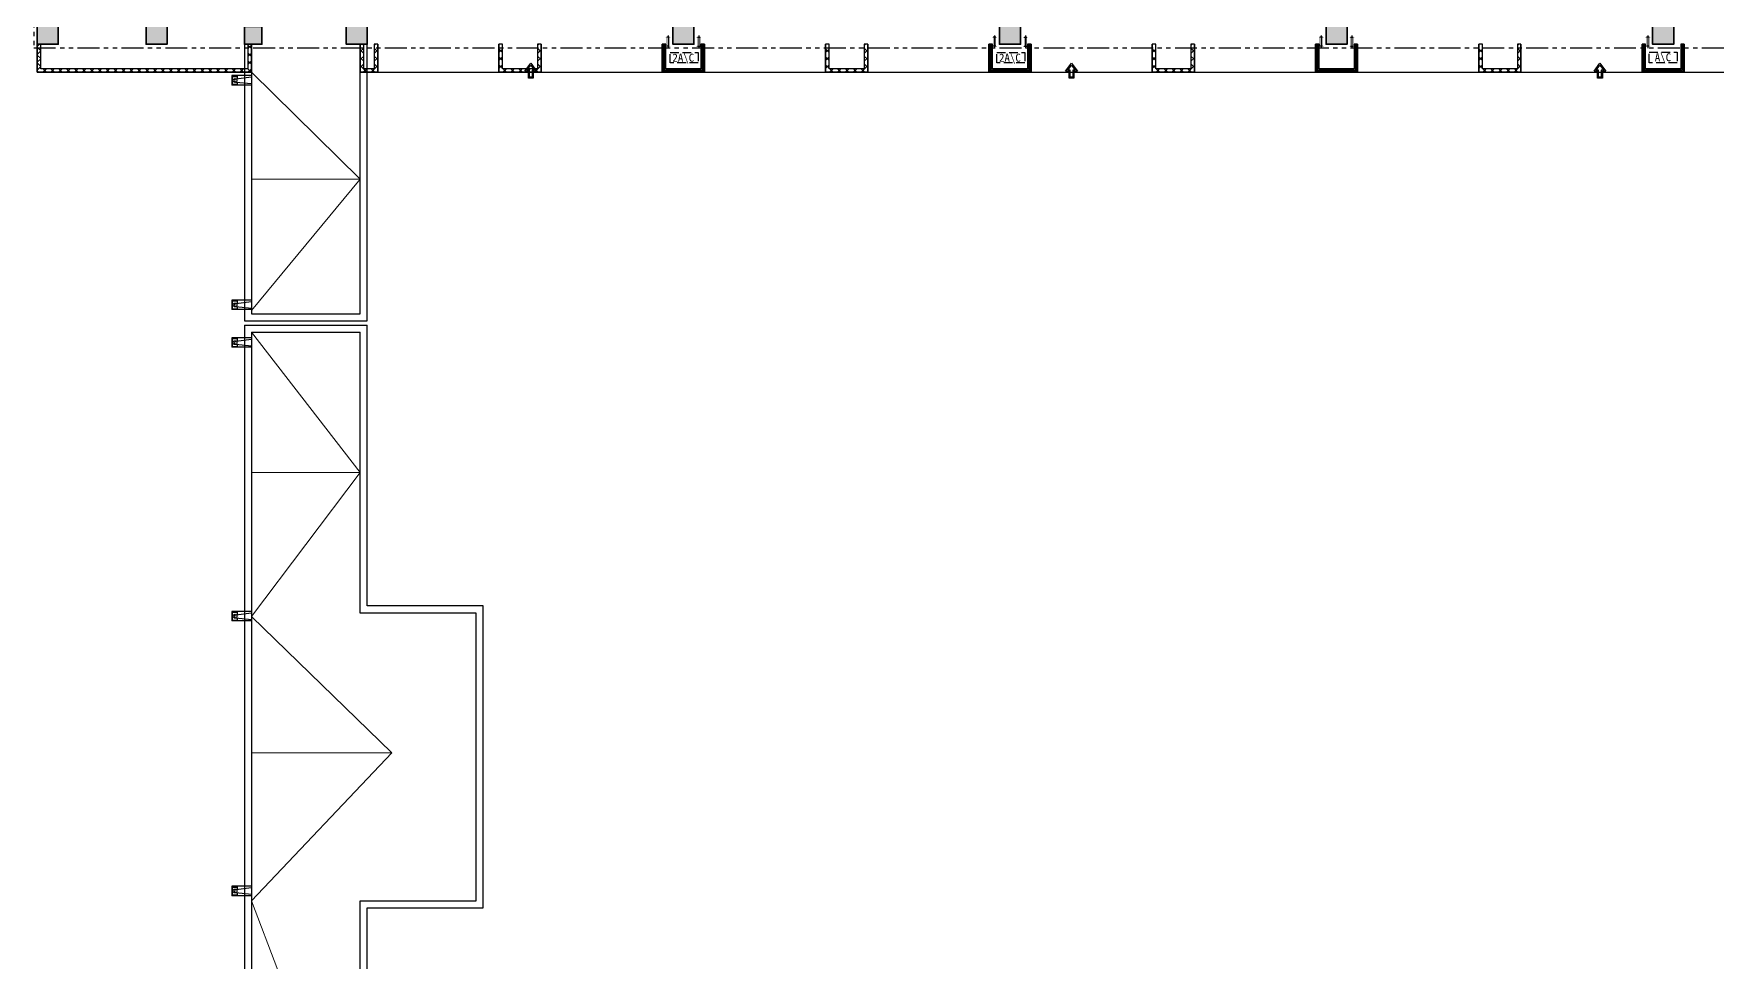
# Model space of a CAD drawing. Extents: x 196430 to 818205, y 904526 to 1974626.
# Drawn here: x 721663 to 769604, y 1329531 to 1355982 of the extents above; entities that cross this region are included whole.
import ezdxf

# ---------------------------------------------------------------- set-up
doc = ezdxf.new("R2010")
doc.units = 0
doc.header["$LTSCALE"] = 1000
doc.header["$MEASUREMENT"] = 0
for name, pattern in [('arch-1#教学楼$0$DASH', [0.35, 0.25, -0.1]), ('arch-1#教学楼$0$HIDDEN2', [4.7625, 3.175, -1.5875]), ('arch-1#教学楼$0$PHANTOM2', [1.25, 0.625, -0.125, 0.125, -0.125, 0.125, -0.125])]:
    doc.linetypes.add(name, pattern=pattern)
for name, color, linetype in [('arch', 8, 'Continuous'), ('arch-1#教学楼$0$0-消防', 8, 'Continuous'), ('arch-1#教学楼$0$_0', 8, 'Continuous'), ('arch-1#教学楼$0$A-FINI', 8, 'Continuous'), ('arch-1#教学楼$0$line', 8, 'Continuous'), ('arch-1#教学楼$0$O-洞口', 8, 'Continuous'), ('arch-1#教学楼$0$WALL_METAL', 8, 'Continuous'), ('arch-1#教学楼$0$WATER', 8, 'Continuous'), ('arch-1#教学楼$0$保温', 8, 'Continuous'), ('arch-1#教学楼$0$条件', 8, 'Continuous'), ('arch-1#教学楼$0$柱填充', 8, 'Continuous')]:
    doc.layers.add(name, color=color, linetype=linetype)
for name, color, linetype, lineweight in [('arch-1#教学楼$0$3T_GLASS', 8, 'Continuous', 0), ('arch-1#教学楼$0$AC', 8, 'arch-1#教学楼$0$HIDDEN2', 25), ('arch-1#教学楼$0$WINDOW', 8, 'Continuous', 25), ('arch-1#教学楼$0$砼柱', 8, 'Continuous', 35)]:
    doc.layers.add(name, color=color, linetype=linetype, lineweight=lineweight)
doc.styles.add('arch-1#教学楼$0$_TCH_DYN', font='')
doc.styles.get('arch-1#教学楼$0$_TCH_DYN').set_extended_font_data('SimSun')

# ---------------------------------------------------------------- blocks, each defined once
blk = doc.blocks.new('arch-1#教学楼$0$wetwertyr')
at = {"layer": 'arch-1#教学楼$0$AC', "linetype": 'arch-1#教学楼$0$DASH'}
blk.add_lwpolyline([(7654325, 2471000), (7655125, 2471000), (7655125, 2470700), (7654325, 2470700)], close=True, dxfattribs=at)
at = {"layer": 'arch-1#教学楼$0$AC', "style": 'arch-1#教学楼$0$_TCH_DYN'}
blk.add_text('A\\C', height=227.8, dxfattribs=at).set_placement((7654485, 2470743))
blk = doc.blocks.new('arch-1#教学楼$0$Z4')
at = {"layer": 'arch-1#教学楼$0$砼柱', "lineweight": 35}
for points in [[(924554, -542564), (923954, -542564), (923954, -543264), (924554, -543264)], [(927654, -542664), (927054, -542664), (927054, -543264), (927654, -543264)], [(933354, -542564), (932754, -542564), (932754, -543264), (933354, -543264)], [(942654, -542564), (942054, -542564), (942054, -543264), (942654, -543264)], [(951954, -542564), (951354, -542564), (951354, -543264), (951954, -543264)], [(961254, -542564), (960654, -542564), (960654, -543264), (961254, -543264)], [(970554, -542564), (969954, -542564), (969954, -543264), (970554, -543264)], [(930354, -542764), (929854, -542764), (929854, -543264), (930354, -543264)]]:
    blk.add_lwpolyline(points, close=True, dxfattribs=at)
blk = doc.blocks.new('arch-1#教学楼$0$3zw')
at = {"layer": 'arch-1#教学楼$0$柱填充'}
h = blk.add_hatch(color=251, dxfattribs=at)
h.dxf.hatch_style = 1
h.paths.add_polyline_path([(5460341, 356038), (5460341, 355438), (5460941, 355438), (5460941, 356038)])
h.paths.add_polyline_path([(5468241, 356038), (5468241, 355438), (5468841, 355438), (5468841, 356038)])
h.paths.add_polyline_path([(5471341, 356038), (5471341, 355438), (5471941, 355438), (5471941, 356038)])
h.paths.add_polyline_path([(5471341, 360738), (5471341, 360138), (5471941, 360138), (5471941, 360738)])
h.paths.add_polyline_path([(5475441, 360738), (5475441, 360138), (5476041, 360138), (5476041, 360738)])
h.paths.add_polyline_path([(5471941, 368838), (5471341, 368838), (5471341, 368238), (5471941, 368238)])
h.paths.add_polyline_path([(5476041, 368838), (5475441, 368838), (5475441, 368238), (5476041, 368238)])
h.paths.add_polyline_path([(5471941, 373338), (5471341, 373338), (5471341, 372738), (5471941, 372738)])
h.paths.add_polyline_path([(5476041, 373338), (5475441, 373338), (5475441, 372738), (5476041, 372738)])
h.paths.add_polyline_path([(5471341, 381238), (5471341, 380638), (5471941, 380638), (5471941, 381238)])
h.paths.add_polyline_path([(5475441, 381238), (5475441, 380638), (5476041, 380638), (5476041, 381238)])
h.paths.add_polyline_path([(5466241, 381958), (5465641, 381958), (5465641, 381358), (5466241, 381358)])
h.paths.add_polyline_path([(5472741, 381958), (5472141, 381958), (5472141, 381358), (5472741, 381358)])
h.paths.add_polyline_path([(5472741, 386338), (5472141, 386338), (5472141, 385638), (5472741, 385638)])
h.paths.add_polyline_path([(5468841, 386238), (5468241, 386238), (5468241, 385638), (5468841, 385638)])
h.paths.add_polyline_path([(5457441, 386338), (5456841, 386338), (5456841, 385638), (5457441, 385638)])
h.paths.add_polyline_path([(5460741, 386238), (5460141, 386238), (5460141, 385638), (5460741, 385638)])
h.paths.add_polyline_path([(5460741, 396638), (5460141, 396638), (5460141, 396038), (5460741, 396038)])
h.paths.add_polyline_path([(5460741, 394138), (5460141, 394138), (5460141, 393538), (5460741, 393538)])
h.paths.add_polyline_path([(5457441, 396638), (5456841, 396638), (5456841, 396038), (5457441, 396038)])
h.paths.add_polyline_path([(5457441, 394138), (5456841, 394138), (5456841, 393438), (5457441, 393438)])
h.paths.add_polyline_path([(5448141, 396638), (5447541, 396638), (5447541, 396038), (5448141, 396038)])
h.paths.add_polyline_path([(5448141, 394138), (5447541, 394138), (5447541, 393438), (5448141, 393438)])
h.paths.add_polyline_path([(5448141, 386338), (5447541, 386338), (5447541, 385638), (5448141, 385638)])
h.paths.add_polyline_path([(5468841, 394138), (5468241, 394138), (5468241, 393538), (5468841, 393538)])
h.paths.add_polyline_path([(5472741, 394138), (5472141, 394138), (5472141, 393438), (5472741, 393438)])
h.paths.add_polyline_path([(5468841, 396638), (5468241, 396638), (5468241, 396038), (5468841, 396038)])
h.paths.add_polyline_path([(5472741, 396638), (5472141, 396638), (5472141, 396038), (5472741, 396038)])
h.paths.add_polyline_path([(5438841, 396638), (5438241, 396638), (5438241, 396038), (5438841, 396038)])
h.paths.add_polyline_path([(5438841, 394138), (5438241, 394138), (5438241, 393438), (5438841, 393438)])
h.paths.add_polyline_path([(5438841, 386338), (5438241, 386338), (5438241, 385638), (5438841, 385638)])
h.paths.add_polyline_path([(5429541, 396638), (5428941, 396638), (5428941, 396038), (5429541, 396038)])
h.paths.add_polyline_path([(5429541, 394138), (5428941, 394138), (5428941, 393438), (5429541, 393438)])
h.paths.add_polyline_path([(5429541, 386338), (5428941, 386338), (5428941, 385638), (5429541, 385638)])
h.paths.add_polyline_path([(5420241, 396638), (5419641, 396638), (5419641, 396038), (5420241, 396038)])
h.paths.add_polyline_path([(5420241, 394138), (5419641, 394138), (5419641, 393438), (5420241, 393438)])
h.paths.add_polyline_path([(5420241, 386338), (5419641, 386338), (5419641, 385638), (5420241, 385638)])
h.paths.add_polyline_path([(5417241, 386138), (5416741, 386138), (5416741, 385638), (5417241, 385638)])
h.paths.add_polyline_path([(5414541, 394138), (5413941, 394138), (5413941, 393538), (5414541, 393538)])
h.paths.add_polyline_path([(5414541, 386238), (5413941, 386238), (5413941, 385638), (5414541, 385638)])
h.paths.add_polyline_path([(5411441, 394138), (5410841, 394138), (5410841, 393438), (5411441, 393438)])
h.paths.add_polyline_path([(5411441, 396638), (5410841, 396638), (5410841, 396038), (5411441, 396038)])
h.paths.add_polyline_path([(5411441, 386338), (5410841, 386338), (5410841, 385638), (5411441, 385638)])
h.paths.add_polyline_path([(5468841, 425438), (5468241, 425438), (5468241, 424838), (5468841, 424838)])
h.paths.add_polyline_path([(5471941, 425438), (5471341, 425438), (5471341, 424838), (5471941, 424838)])
h.paths.add_polyline_path([(5476041, 425438), (5475441, 425438), (5475441, 424838), (5476041, 424838)])
h.paths.add_polyline_path([(5460941, 425438), (5460341, 425438), (5460341, 424838), (5460941, 424838)])
h.paths.add_polyline_path([(5460941, 431638), (5460341, 431638), (5460341, 431038), (5460941, 431038)])
h.paths.add_polyline_path([(5468841, 431638), (5468241, 431638), (5468241, 431038), (5468841, 431038)])
h.paths.add_polyline_path([(5471941, 431838), (5471341, 431838), (5471341, 431238), (5471941, 431238)])
h.paths.add_polyline_path([(5476041, 431838), (5475441, 431838), (5475441, 431238), (5476041, 431238)])
h.paths.add_polyline_path([(5460941, 437638), (5460341, 437638), (5460341, 437038), (5460941, 437038)])
h.paths.add_polyline_path([(5468841, 437838), (5468241, 437838), (5468241, 437238), (5468841, 437238)])
h.paths.add_polyline_path([(5476041, 437838), (5475441, 437838), (5475441, 437238), (5476041, 437238)])
h.paths.add_polyline_path([(5460741, 443538), (5460141, 443538), (5460141, 442838), (5460741, 442838)])
h.paths.add_polyline_path([(5460741, 451538), (5460141, 451538), (5460141, 450838), (5460741, 450838)])
h.paths.add_polyline_path([(5464641, 451538), (5464041, 451538), (5464041, 450938), (5464641, 450938)])
h.paths.add_polyline_path([(5464641, 454038), (5464041, 454038), (5464041, 453438), (5464641, 453438)])
h.paths.add_polyline_path([(5460741, 454038), (5460141, 454038), (5460141, 453438), (5460741, 453438)])
h.paths.add_polyline_path([(5474241, 451538), (5473641, 451538), (5473641, 450838), (5474241, 450838)])
h.paths.add_polyline_path([(5474241, 454038), (5473641, 454038), (5473641, 453338), (5474241, 453338)])
h.paths.add_polyline_path([(5474241, 443438), (5473641, 443438), (5473641, 442838), (5474241, 442838)])
h.paths.add_polyline_path([(5476041, 443438), (5475441, 443438), (5475441, 442838), (5476041, 442838)])
h.paths.add_polyline_path([(5468841, 443438), (5468241, 443438), (5468241, 442838), (5468841, 442838)])
h.paths.add_polyline_path([(5464641, 443438), (5464041, 443438), (5464041, 442838), (5464641, 442838)])
h.paths.add_polyline_path([(5451441, 454038), (5450841, 454038), (5450841, 453438), (5451441, 453438)])
h.paths.add_polyline_path([(5451441, 451538), (5450841, 451538), (5450841, 450838), (5451441, 450838)])
h.paths.add_polyline_path([(5451441, 443538), (5450841, 443538), (5450841, 442838), (5451441, 442838)])
h.paths.add_polyline_path([(5442141, 454038), (5441541, 454038), (5441541, 453438), (5442141, 453438)])
h.paths.add_polyline_path([(5442141, 451538), (5441541, 451538), (5441541, 450838), (5442141, 450838)])
h.paths.add_polyline_path([(5442141, 443538), (5441541, 443538), (5441541, 442838), (5442141, 442838)])
h.paths.add_polyline_path([(5432841, 454038), (5432241, 454038), (5432241, 453438), (5432841, 453438)])
h.paths.add_polyline_path([(5432841, 451538), (5432241, 451538), (5432241, 450838), (5432841, 450838)])
h.paths.add_polyline_path([(5432841, 443538), (5432241, 443538), (5432241, 442838), (5432841, 442838)])
h.paths.add_polyline_path([(5423541, 454038), (5422941, 454038), (5422941, 453438), (5423541, 453438)])
h.paths.add_polyline_path([(5423541, 451538), (5422941, 451538), (5422941, 450838), (5423541, 450838)])
h.paths.add_polyline_path([(5423541, 443538), (5422941, 443538), (5422941, 442838), (5423541, 442838)])
h.paths.add_polyline_path([(5420241, 454038), (5419641, 454038), (5419641, 453438), (5420241, 453438)])
h.paths.add_polyline_path([(5420241, 451538), (5419641, 451538), (5419641, 450838), (5420241, 450838)])
h.paths.add_polyline_path([(5420241, 443538), (5419641, 443538), (5419641, 442838), (5420241, 442838)])
h.paths.add_polyline_path([(5411441, 451538), (5410841, 451538), (5410841, 450838), (5411441, 450838)])
h.paths.add_polyline_path([(5411441, 454038), (5410841, 454038), (5410841, 453338), (5411441, 453338)])
h.paths.add_polyline_path([(5471941, 437838), (5471341, 437838), (5471341, 437238), (5471941, 437238)])
h.paths.add_polyline_path([(5411441, 443538), (5410841, 443538), (5410841, 442838), (5411441, 442838)])
h.paths.add_polyline_path([(5411441, 342338), (5410841, 342338), (5410841, 341638), (5411441, 341638)])
h.paths.add_polyline_path([(5411441, 345038), (5410841, 345038), (5410841, 344438), (5411441, 344438)])
h.paths.add_polyline_path([(5420241, 345038), (5419641, 345038), (5419641, 344438), (5420241, 344438)])
h.paths.add_polyline_path([(5423541, 345038), (5422941, 345038), (5422941, 344438), (5423541, 344438)])
h.paths.add_polyline_path([(5420241, 342338), (5419641, 342338), (5419641, 341638), (5420241, 341638)])
h.paths.add_polyline_path([(5423541, 342338), (5422941, 342338), (5422941, 341638), (5423541, 341638)])
h.paths.add_polyline_path([(5423541, 334538), (5422941, 334538), (5422941, 333838), (5423541, 333838)])
h.paths.add_polyline_path([(5432841, 334538), (5432241, 334538), (5432241, 333838), (5432841, 333838)])
h.paths.add_polyline_path([(5432841, 345038), (5432241, 345038), (5432241, 344438), (5432841, 344438)])
h.paths.add_polyline_path([(5432841, 342338), (5432241, 342338), (5432241, 341638), (5432841, 341638)])
h.paths.add_polyline_path([(5442141, 345038), (5441541, 345038), (5441541, 344438), (5442141, 344438)])
h.paths.add_polyline_path([(5442141, 342338), (5441541, 342338), (5441541, 341638), (5442141, 341638)])
h.paths.add_polyline_path([(5442141, 334538), (5441541, 334538), (5441541, 333838), (5442141, 333838)])
h.paths.add_polyline_path([(5451441, 345038), (5450841, 345038), (5450841, 344438), (5451441, 344438)])
h.paths.add_polyline_path([(5451441, 342338), (5450841, 342338), (5450841, 341638), (5451441, 341638)])
h.paths.add_polyline_path([(5451441, 334538), (5450841, 334538), (5450841, 333838), (5451441, 333838)])
h.paths.add_polyline_path([(5460741, 345038), (5460141, 345038), (5460141, 344438), (5460741, 344438)])
h.paths.add_polyline_path([(5460741, 342338), (5460141, 342338), (5460141, 341738), (5460741, 341738)])
h.paths.add_polyline_path([(5460541, 334438), (5459941, 334438), (5459941, 333838), (5460541, 333838)])
h.paths.add_polyline_path([(5466641, 334338), (5466141, 334338), (5466141, 333838), (5466641, 333838)])
h.paths.add_polyline_path([(5466541, 342338), (5465941, 342338), (5465941, 341738), (5466541, 341738)])
h.paths.add_polyline_path([(5466541, 345038), (5465941, 345038), (5465941, 344438), (5466541, 344438)])
h.paths.add_polyline_path([(5470141, 336838), (5469641, 336838), (5469641, 336338), (5470141, 336338)])
h.paths.add_polyline_path([(5471941, 342538), (5471341, 342538), (5471341, 341938), (5471941, 341938)])
h.paths.add_polyline_path([(5471941, 334338), (5471441, 334338), (5471441, 333838), (5471941, 333838)])
h.paths.add_polyline_path([(5476041, 342888), (5475291, 342888), (5475291, 342138), (5476041, 342138)])
h.paths.add_polyline_path([(5460941, 349538), (5460341, 349538), (5460341, 348938), (5460941, 348938)])
h.paths.add_polyline_path([(5468841, 349538), (5468241, 349538), (5468241, 348938), (5468841, 348938)])
h.paths.add_polyline_path([(5471941, 349538), (5471341, 349538), (5471341, 348938), (5471941, 348938)])
h.paths.add_polyline_path([(5476041, 349438), (5475541, 349438), (5475541, 348938), (5476041, 348938)])
h.paths.add_polyline_path([(5460941, 355318), (5460341, 355318), (5460341, 354718), (5460941, 354718)])
h.paths.add_polyline_path([(5476041, 355318), (5475541, 355318), (5475541, 354818), (5476041, 354818)])
h.paths.add_polyline_path([(5468841, 355318), (5468241, 355318), (5468241, 354718), (5468841, 354718)])
h.paths.add_polyline_path([(5471941, 355318), (5471341, 355318), (5471341, 354718), (5471941, 354718)])
h.paths.add_polyline_path([(5411441, 334538), (5410841, 334538), (5410841, 333838), (5411441, 333838)])
h.paths.add_polyline_path([(5420241, 334538), (5419641, 334538), (5419641, 333838), (5420241, 333838)])
h.paths.add_polyline_path([(5471941, 345038), (5471341, 345038), (5471341, 344438), (5471941, 344438)])
h.paths.add_polyline_path([(5460341, 360738), (5460341, 360138), (5460941, 360138), (5460941, 360738)])
h.paths.add_polyline_path([(5460341, 368838), (5460341, 368238), (5460941, 368238), (5460941, 368838)])
h.paths.add_polyline_path([(5460341, 373338), (5460341, 372738), (5460941, 372738), (5460941, 373338)])
h.paths.add_polyline_path([(5460341, 381238), (5460341, 380638), (5460941, 380638), (5460941, 381238)])
h.paths.add_polyline_path([(5468241, 360738), (5468241, 360138), (5468841, 360138), (5468841, 360738)])
h.paths.add_polyline_path([(5468241, 368838), (5468241, 368238), (5468841, 368238), (5468841, 368838)])
h.paths.add_polyline_path([(5468241, 373338), (5468241, 372738), (5468841, 372738), (5468841, 373338)])
h.paths.add_polyline_path([(5468241, 381239), (5468241, 380639), (5468841, 380639), (5468841, 381239)])
h.paths.add_polyline_path([(5466641, 337088), (5465891, 337088), (5465891, 336338), (5466641, 336338)])
at = {"layer": 'arch-1#教学楼$0$砼柱'}
blk.add_blockref('arch-1#教学楼$0$Z4', (4486887, 928903), dxfattribs=at)
blk = doc.blocks.new('arch-1#教学楼$0$wateroutlet')
at = {"layer": 'arch-1#教学楼$0$WATER'}
for p, q in [((917915, 751106), (917915, 751666)), ((918187, 751666), (917915, 751666)), ((917915, 751506), (917999, 751506)), ((917938, 751642), (917938, 751506)), ((917938, 751642), (918162, 751642)), ((918004, 751546), (917959, 751106)), ((918092, 751548), (918148, 751106)), ((918099, 751506), (918187, 751506)), ((918162, 751642), (918162, 751506)), ((918187, 751106), (918187, 751666))]:
    blk.add_line(p, q, dxfattribs=at)
blk.add_circle((918048, 751572), 55, dxfattribs=at)
blk.add_arc((918048, 751547), 44, 0.7795, 180.7795, dxfattribs=at)
blk = doc.blocks.new('arch-1#教学楼$0$kk')
for p, q in [((867740, -260999), (867665, -260999)), ((867740, -261257), (867665, -261257)), ((867703, -261309), (867703, -260947))]:
    blk.add_line(p, q)
at = {"const_width": 10}
for points in [[(867635, -260999), (867665, -260999), (867665, -261257), (867635, -261257)], [(867770, -260999), (867740, -260999), (867740, -261257), (867770, -261257)]]:
    blk.add_lwpolyline(points, dxfattribs=at)
blk = doc.blocks.new('arch-1#教学楼$0$2AC')
at = {"layer": 'arch-1#教学楼$0$AC', "linetype": 'arch-1#教学楼$0$DASH'}
blk.add_lwpolyline([(5312920, 688661), (5313720, 688661), (5313720, 688361), (5312920, 688361)], close=True, dxfattribs=at)
at = {"layer": 'arch-1#教学楼$0$AC', "style": 'arch-1#教学楼$0$_TCH_DYN'}
blk.add_text('2A\\C', height=227.8, dxfattribs=at).set_placement((5312983, 688395))
blk = doc.blocks.new('arch-1#教学楼$0$平面标识')
at = {"layer": 'arch-1#教学楼$0$0-消防', "ltscale": 3}
blk.add_lwpolyline([(0, 422), (-168, 199), (-68, 199), (-68, 0), (68, 0), (68, 199), (168, 199), (0, 422)], dxfattribs=at)
blk.add_lwpolyline([(0, 372), (-108, 229), (-38, 229), (-38, 30), (38, 30), (38, 229), (108, 229)], close=True, dxfattribs=at)
blk = doc.blocks.new('arch-1#教学楼$0$xfjy')
at = {"layer": 'arch-1#教学楼$0$0-消防', "xscale": -1, "rotation": 359.9999999999931}
for p in [(5289129, 924248), (5304526, 924248), (5319574, 924248)]:
    blk.add_blockref('arch-1#教学楼$0$平面标识', p, dxfattribs=at)
blk = doc.blocks.new('arch-1#教学楼')
at = {"layer": 'arch-1#教学楼$0$条件'}
h = blk.add_hatch(dxfattribs=at)
h.set_pattern_fill('ANSI37', color=256, scale=100)
h.set_pattern_definition([(45, (-1426100.5, -1189397.98), (-112.2532015, 112.2532015), []), (135, (-1426100.5, -1189397.98), (-112.2532015, -112.2532015), [])])
h.paths.add_polyline_path([(5275175, 394473), (5275075, 394473), (5275075, 393673), (5281175, 393673), (5281175, 394473), (5281075, 394473), (5281075, 393773), (5275175, 393773)])
h = blk.add_hatch(dxfattribs=at)
h.set_pattern_fill('ANSI37', color=256, scale=100)
h.set_pattern_definition([(45, (-1417650.5, -1189397.98), (-112.2532015, 112.2532015), []), (135, (-1417650.5, -1189397.98), (-112.2532015, -112.2532015), [])])
h.paths.add_polyline_path([(5284375, 394473), (5284275, 394473), (5284275, 393673), (5284775, 393673), (5284775, 394473), (5284675, 394473), (5284675, 393773), (5284375, 393773)])
h = blk.add_hatch(dxfattribs=at)
h.set_pattern_fill('ANSI37', color=256, scale=100)
h.set_pattern_definition([(45, (-1413000.5, -1189398), (-112.2532015, 112.2532015), []), (135, (-1413000.5, -1189398), (-112.2532015, -112.2532015), [])])
h.paths.add_polyline_path([(5288325, 394473), (5288225, 394473), (5288225, 393673), (5289425, 393673), (5289425, 394473), (5289325, 394473), (5289325, 393773), (5288325, 393773)])
h = blk.add_hatch(dxfattribs=at)
h.set_pattern_fill('ANSI37', color=256, scale=100)
h.set_pattern_definition([(45, (-1403700.5, -1189398), (-112.2532015, 112.2532015), []), (135, (-1403700.5, -1189398), (-112.2532015, -112.2532015), [])])
h.paths.add_polyline_path([(5297625, 394473), (5297525, 394473), (5297525, 393673), (5298725, 393673), (5298725, 394473), (5298625, 394473), (5298625, 393773), (5297625, 393773)])
h = blk.add_hatch(dxfattribs=at)
h.set_pattern_fill('ANSI37', color=256, scale=100)
h.set_pattern_definition([(45, (-1394400.5, -1189398), (-112.2532015, 112.2532015), []), (135, (-1394400.5, -1189398), (-112.2532015, -112.2532015), [])])
h.paths.add_polyline_path([(5306925, 394473), (5306825, 394473), (5306825, 393673), (5308025, 393673), (5308025, 394473), (5307925, 394473), (5307925, 393773), (5306925, 393773)])
h = blk.add_hatch(dxfattribs=at)
h.set_pattern_fill('ANSI37', color=256, scale=100)
h.set_pattern_definition([(45, (-1385100.5, -1189398), (-112.2532015, 112.2532015), []), (135, (-1385100.5, -1189398), (-112.2532015, -112.2532015), [])])
h.paths.add_polyline_path([(5316225, 394473), (5316125, 394473), (5316125, 393673), (5317325, 393673), (5317325, 394473), (5317225, 394473), (5317225, 393773), (5316225, 393773)])
for points in [[(5281175, 394473), (5281175, 393673), (5275075, 393673), (5275075, 394473)], [(5281075, 394473), (5281075, 393773), (5275175, 393773), (5275175, 394473)], [(5284775, 394473), (5284775, 393673), (5284275, 393673), (5284275, 394473)], [(5284675, 394473), (5284675, 393773), (5284375, 393773), (5284375, 394473)], [(5289425, 394473), (5289425, 393673), (5288225, 393673), (5288225, 394473)], [(5289325, 394473), (5289325, 393773), (5288325, 393773), (5288325, 394473)], [(5294075, 394473), (5294075, 393673), (5292875, 393673), (5292875, 394473)], [(5293975, 394473), (5293975, 393773), (5292975, 393773), (5292975, 394473)], [(5298725, 394473), (5298725, 393673), (5297525, 393673), (5297525, 394473)], [(5298625, 394473), (5298625, 393773), (5297625, 393773), (5297625, 394473)], [(5303375, 394473), (5303375, 393673), (5302175, 393673), (5302175, 394473)], [(5303275, 394473), (5303275, 393773), (5302275, 393773), (5302275, 394473)], [(5308025, 394473), (5308025, 393673), (5306825, 393673), (5306825, 394473)], [(5307925, 394473), (5307925, 393773), (5306925, 393773), (5306925, 394473)], [(5312675, 394473), (5312675, 393673), (5311475, 393673), (5311475, 394473)], [(5312575, 394473), (5312575, 393773), (5311575, 393773), (5311575, 394473)], [(5317325, 394473), (5317325, 393673), (5316125, 393673), (5316125, 394473)], [(5317225, 394473), (5317225, 393773), (5316225, 393773), (5316225, 394473)], [(5321975, 394473), (5321975, 393673), (5320775, 393673), (5320775, 394473)], [(5321875, 394473), (5321875, 393773), (5320875, 393773), (5320875, 394473)]]:
    blk.add_lwpolyline(points)
at = {"layer": 'arch-1#教学楼$0$3T_GLASS'}
for points in [[(5281175, 393673), (5284275, 390633), (5281175, 386893)], [(5284275, 390633), (5281175, 390633)], [(5281175, 386273), (5284275, 382273), (5281175, 378173), (5285174, 374295), (5281175, 370073), (5284175, 362173), (5281175, 354173)], [(5284275, 382273), (5281175, 382273)], [(5285174, 374295), (5281175, 374295)]]:
    blk.add_lwpolyline(points, dxfattribs=at)
at = {"layer": 'arch-1#教学楼$0$_0'}
for points in [[(5280975, 394473), (5280975, 386593)], [(5281175, 394473), (5281175, 386793)], [(5284275, 386793), (5284275, 394473)], [(5284475, 386593), (5284475, 394473)], [(5280975, 386593), (5284475, 386593)], [(5280975, 386473), (5280975, 353873)], [(5280975, 386473), (5284475, 386473)], [(5281175, 386793), (5284275, 386793)], [(5284475, 353873), (5284475, 369873), (5287775, 369873), (5287775, 378473), (5284475, 378473), (5284475, 386473)], [(5281175, 386273), (5281175, 353873)], [(5281175, 386273), (5284275, 386273)], [(5284275, 353873), (5284275, 370073), (5287575, 370073), (5287575, 378273), (5284275, 378273), (5284275, 386273)]]:
    blk.add_lwpolyline(points, dxfattribs=at)
at = {"layer": 'arch-1#教学楼$0$A-FINI'}
for points in [[(5275175, 394473), (5275075, 394473), (5275075, 393673), (5281175, 393673), (5281175, 394473), (5281075, 394473), (5281075, 393773), (5275175, 393773), (5275175, 394473)], [(5284375, 394473), (5284275, 394473), (5284275, 393673), (5284775, 393673), (5284775, 394473), (5284675, 394473), (5284675, 393773), (5284375, 393773), (5284375, 394473)], [(5292975, 394473), (5292875, 394473), (5292875, 393673), (5294075, 393673), (5294075, 394473), (5293975, 394473), (5293975, 393773), (5292975, 393773), (5292975, 394473)], [(5311575, 394473), (5311475, 394473), (5311475, 393673), (5312675, 393673), (5312675, 394473), (5312575, 394473), (5312575, 393773), (5311575, 393773), (5311575, 394473)], [(5284275, 393673), (5329775, 393673)]]:
    blk.add_lwpolyline(points, dxfattribs=at)
at = {"layer": 'arch-1#教学楼$0$WALL_METAL'}
for points in [[(5288325, 394473), (5288225, 394473), (5288225, 393673), (5289425, 393673), (5289425, 394473), (5289325, 394473), (5289325, 393773), (5288325, 393773), (5288325, 394473)], [(5297625, 394473), (5297525, 394473), (5297525, 393673), (5298725, 393673), (5298725, 394473), (5298625, 394473), (5298625, 393773), (5297625, 393773), (5297625, 394473)], [(5302275, 394473), (5302175, 394473), (5302175, 393673), (5303375, 393673), (5303375, 394473), (5303275, 394473), (5303275, 393773), (5302275, 393773), (5302275, 394473)], [(5306925, 394473), (5306825, 394473), (5306825, 393673), (5308025, 393673), (5308025, 394473), (5307925, 394473), (5307925, 393773), (5306925, 393773), (5306925, 394473)], [(5316225, 394473), (5316125, 394473), (5316125, 393673), (5317325, 393673), (5317325, 394473), (5317225, 394473), (5317225, 393773), (5316225, 393773), (5316225, 394473)], [(5320875, 394473), (5320775, 394473), (5320775, 393673), (5321975, 393673), (5321975, 394473), (5321875, 394473), (5321875, 393773), (5320875, 393773), (5320875, 394473)]]:
    blk.add_lwpolyline(points, dxfattribs=at)
at = {"layer": 'arch-1#教学楼$0$WINDOW', "ltscale": 100}
for points in [[(5292940, 394473), (5292910, 394473), (5292910, 393708), (5294040, 393708), (5294040, 394473), (5294010, 394473), (5294010, 393738), (5292940, 393738)], [(5302240, 394473), (5302210, 394473), (5302210, 393708), (5303340, 393708), (5303340, 394473), (5303310, 394473), (5303310, 393738), (5302240, 393738)], [(5311540, 394473), (5311510, 394473), (5311510, 393708), (5312640, 393708), (5312640, 394473), (5312610, 394473), (5312610, 393738), (5311540, 393738)], [(5320840, 394473), (5320810, 394473), (5320810, 393708), (5321940, 393708), (5321940, 394473), (5321910, 394473), (5321910, 393738), (5320840, 393738)]]:
    blk.add_lwpolyline(points, close=True, dxfattribs=at)
at = {"layer": 'arch-1#教学楼$0$保温', "linetype": 'arch-1#教学楼$0$PHANTOM2'}
blk.add_lwpolyline([(5274975, 405573), (5274975, 394373), (5329775, 394373), (5329775, 390173), (5324475, 390173), (5324475, 364873), (5324475, 364573), (5324475, 364573), (5324475, 358173), (5324475, 358173), (5324475, 353973), (5274975, 353973), (5274975, 343773), (5283975, 343773), (5283975, 342573), (5324875, 342573)], dxfattribs=at)
blk.add_blockref('arch-1#教学楼$0$3zw', (-135766, 8835))
at = {"layer": 'arch-1#教学楼$0$_0'}
for name, p in [('arch-1#教学楼$0$xfjy', (0, -530741)), ('arch-1#教学楼$0$2AC', (-19820, -294419)), ('arch-1#教学楼$0$2AC', (-10520, -294419))]:
    blk.add_blockref(name, p, dxfattribs=at)
at = {"layer": 'arch-1#教学楼$0$AC'}
for p in [(-2333350, -2076755), (-2333350, -2076756)]:
    blk.add_blockref('arch-1#教学楼$0$wetwertyr', p, dxfattribs=at)
at = {"layer": 'arch-1#教学楼$0$line', "rotation": 89.99999999351662}
for p in [(6032281, -524607), (6032281, -531001), (6032281, -532075), (6032281, -539867), (6032281, -547693)]:
    blk.add_blockref('arch-1#教学楼$0$wateroutlet', p, dxfattribs=at)
at = {"layer": 'arch-1#教学楼$0$O-洞口', "lineweight": -3, "xscale": -1, "rotation": 180.0000868481231}
for p in [(4425335, 133415), (4434635, 133415), (4443935, 133415), (4453235, 133415)]:
    blk.add_blockref('arch-1#教学楼$0$kk', p, dxfattribs=at)
at = {"layer": 'arch-1#教学楼$0$O-洞口', "lineweight": -3, "rotation": 179.9999131518769}
for p in [(6161615, 133415), (6170915, 133415), (6180215, 133415)]:
    blk.add_blockref('arch-1#教学楼$0$kk', p, dxfattribs=at)

msp = doc.modelspace()

# ---------------------------------------------------------------- block references
at = {"layer": 'arch'}
msp.add_blockref('arch-1#教学楼', (-4553312, 961208), dxfattribs=at)

doc.saveas('drawing.dxf')
